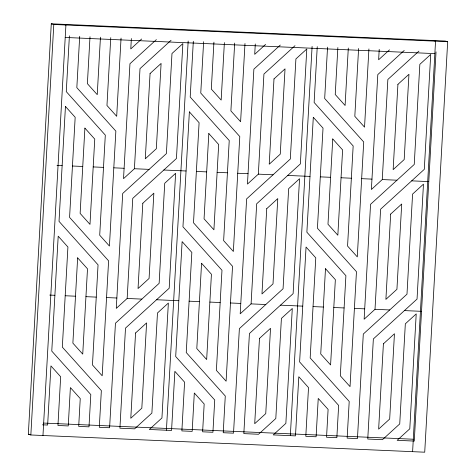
<?xml version="1.0" encoding="UTF-8"?>
<svg xmlns="http://www.w3.org/2000/svg" width="476" height="476" viewBox="0 0 476 476"><rect width="100%" height="100%" fill="white"/><g stroke="black" fill="none" stroke-linecap="round" stroke-linejoin="round"><path stroke-width="0.71" d="M28.328 434.296L51.277 23.8L445.155 41.025L447.672 41.704L424.723 452.2L30.845 434.975L28.328 434.296L30.47 434.392M30.845 434.975L53.794 24.478L51.277 23.8M42.965 435.504L65.914 25.008L63.397 24.33M69.401 35.831L66.277 91.636L105.309 135.113L99.71 235.215L109.432 246.044L115.858 131.126L76.832 87.649L79.7 36.283M90.006 36.735L87.382 83.663L97.241 94.653L100.454 37.188M110.759 37.64L106.963 105.482L116.685 116.311L121.059 38.092M131.364 38.544L130.781 48.921L141.664 38.99M127.157 298.464L132.756 198.361L176.441 158.502L182.867 43.578L171.985 53.508L166.386 153.611L122.701 193.47L116.275 308.394L127.157 298.464L141.866 299.106M156.372 39.633L129.954 63.736L123.528 178.655L134.41 168.73L140.009 68.621L171.074 40.276M166.416 430.233L188.175 41.025M193.327 41.251L190.204 97.056L229.236 140.533L223.637 240.636L233.359 251.465L239.785 136.547L200.759 93.07L203.627 41.704M213.932 42.15L211.308 89.083L221.167 100.067L224.38 42.608M234.686 43.06L230.89 110.902L240.612 121.731L244.985 43.512M255.291 43.959L254.708 54.341L265.59 44.411M251.084 303.884L256.683 203.782L300.368 163.917L306.794 48.998L295.911 58.929L290.312 159.032L246.627 198.891L240.201 313.815L251.084 303.884L265.792 304.527M280.299 45.053L253.881 69.157L247.455 184.075L258.337 174.145L263.936 74.042L295.001 45.696M290.342 435.653L312.101 46.446M317.254 46.672L314.13 102.477L353.162 145.953L347.563 246.056L357.286 256.885L363.712 141.967L324.68 98.49L327.553 47.124M337.859 47.57L335.235 94.504L345.094 105.488L348.307 48.028M358.606 48.481L354.816 116.322L364.539 127.151L368.912 48.933M379.217 49.379L378.634 59.762L389.517 49.831M375.011 309.305L380.61 209.196L424.294 169.337L430.72 54.419L419.838 64.349L414.239 164.452L370.554 204.311L364.128 319.229L375.011 309.305L389.713 309.947M404.225 50.474L377.807 74.577L371.381 189.496L382.264 179.565L387.863 79.462L418.928 51.116M412.603 451.67L435.552 41.174L433.035 40.496M436.028 51.866L414.269 441.073L397.168 440.324L409.788 428.811L416.214 313.892L405.332 323.817L399.733 423.926L382.46 439.681L367.758 439.039L373.357 338.936L417.041 299.077L423.467 184.153L412.585 194.083L406.986 294.186L363.301 334.045L357.452 438.586L347.153 438.134L349.205 401.435L310.173 357.958L315.772 257.855L306.05 247.026L299.624 361.944L338.65 405.421L336.847 437.688L326.548 437.236L328.101 409.408L318.242 398.424L316.1 436.778L305.794 436.325L308.519 387.589L298.797 376.76L295.489 435.879L273.242 434.903L285.862 423.39L292.288 308.472L281.405 318.402L275.806 418.505L258.533 434.261L243.831 433.618L249.43 333.515L293.115 293.656L299.541 178.732L288.658 188.663L283.059 288.765L239.374 328.63L233.526 433.166L223.226 432.72L225.279 396.02L186.247 352.543L191.846 252.435L182.124 241.606L175.698 356.524L214.73 400.001L212.921 432.267L202.621 431.815L204.174 403.987L194.315 393.003L192.173 431.357L181.868 430.911L184.593 382.174L174.87 371.339L171.568 430.459L149.315 429.483L161.935 417.97L168.361 303.051L157.479 312.982L151.88 413.085L134.613 428.84L119.904 428.198L125.503 328.095L169.188 288.236L175.614 173.318L164.732 183.242L159.133 283.351L115.448 323.21L109.605 427.745L99.3 427.299L101.352 390.6L62.326 347.123L67.919 247.014L58.197 236.185L51.771 351.104L90.803 394.58L88.994 426.847L78.695 426.395L80.248 398.567L70.388 387.583L68.246 425.937L57.941 425.49L60.666 376.754L50.944 365.919L47.642 425.038L42.489 424.812M53.794 24.478L447.672 41.704M65.218 37.449L434.856 53.615M56.995 165.345L62.148 165.565M72.447 166.017L82.753 166.469M93.201 166.927L103.506 167.374M113.806 167.826L124.111 168.278M134.41 168.73L149.119 169.373M163.821 170.015L186.074 170.985M196.374 171.437L206.679 171.89M217.127 172.348L227.427 172.794M237.732 173.246L248.038 173.698M258.337 174.145L273.045 174.793M287.748 175.436L310.001 176.406M320.3 176.858L330.606 177.31M341.054 177.762L351.353 178.214M361.659 178.667L371.958 179.119M382.264 179.565L396.966 180.208M411.675 180.85L428.775 181.6M49.742 295.078L54.895 295.304M65.194 295.751L75.5 296.203M85.948 296.661L96.247 297.113M106.553 297.56L116.858 298.012M156.568 299.749L178.821 300.725M189.121 301.171L199.426 301.623M209.874 302.082L220.174 302.534M230.479 302.98L240.785 303.432M280.495 305.17L302.742 306.139M313.047 306.592L323.353 307.044M333.801 307.502L344.1 307.948M354.406 308.4L364.705 308.853M404.422 310.59L421.522 311.334M43.655 423.063L413.299 439.229M65.45 106.451L59.024 221.37L98.056 264.846L92.457 364.949L102.179 375.784L108.605 260.86L69.579 217.383L75.172 117.28L65.45 106.451M77.642 257.849L72.876 343.137L82.735 354.12L87.501 268.833L77.642 257.849M84.895 128.109L80.129 213.403L89.988 224.386L94.754 139.099L84.895 128.109M135.559 332.98L130.787 418.267L141.824 408.2L146.596 322.912L135.559 332.98M142.812 203.246L138.04 288.533L149.077 278.46L153.849 193.173L142.812 203.246M150.065 73.512L145.293 158.8L156.33 148.726L161.102 63.439L150.065 73.512M189.377 111.872L182.951 226.79L221.983 270.267L216.384 370.37L226.106 381.205L232.532 266.28L193.506 222.804L199.099 122.701L189.377 111.872M201.568 263.27L196.802 348.557L206.661 359.541L211.427 274.253L201.568 263.27M208.821 133.53L204.055 218.823L213.914 229.807L218.68 144.514L208.821 133.53M259.485 338.4L254.714 423.688L265.751 413.62L270.523 328.327L259.485 338.4M266.738 208.666L261.967 293.954L273.004 283.88L277.776 198.593L266.738 208.666M273.992 78.927L269.22 164.22L280.257 154.147L285.029 68.859L273.992 78.927M313.303 117.292L306.877 232.211L345.903 275.687L340.31 375.79L350.033 386.619L356.459 271.701L317.427 228.224L323.025 128.121L313.303 117.292M325.495 268.684L320.729 353.977L330.588 364.961L335.354 279.674L325.495 268.684M332.748 138.95L327.982 224.238L337.841 235.227L342.607 149.934L332.748 138.95M383.406 343.821L378.64 429.108L389.677 419.035L394.449 333.747L383.406 343.821M390.665 214.087L385.893 299.374L396.93 289.301L401.702 204.014L390.665 214.087M397.918 84.347L393.146 169.635L404.183 159.567L408.955 74.28L397.918 84.347"/></g></svg>
